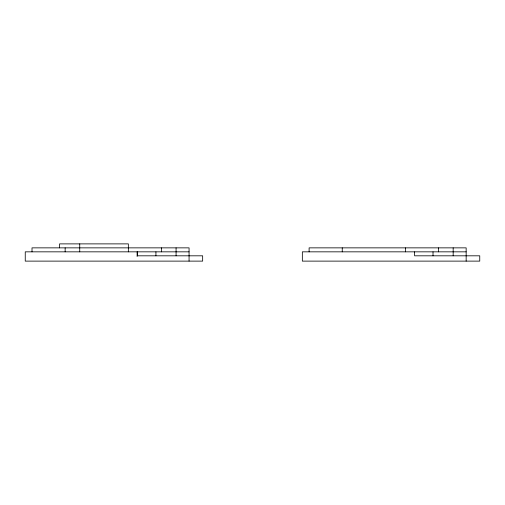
<?xml version="1.0" encoding="UTF-8"?>
<svg xmlns="http://www.w3.org/2000/svg" width="505" height="505" viewBox="0 0 505 505"><rect width="100%" height="100%" fill="white"/><g stroke="black" fill="none" stroke-linecap="round" stroke-linejoin="round"><path stroke-width="0.76" d="M189.066 251.837L25.25 251.837L25.25 261.117L202.656 261.117L202.656 255.814L137.511 255.814L137.511 251.837M466.159 251.837L302.343 251.837L302.343 261.117L479.75 261.117L479.75 255.814L414.605 255.814L414.605 251.837M466.159 261.117L466.159 247.86L309.111 247.86L309.111 251.837M453.168 247.86L453.168 255.814M438.586 247.86L438.586 251.837M433.019 251.837L433.019 255.814M405.446 247.86L405.446 251.837M342.251 247.86L342.251 251.837M189.066 261.117L189.066 247.86L32.011 247.86L32.011 251.837M176.075 247.86L176.075 255.814M161.493 247.86L161.493 251.837M155.925 251.837L155.925 255.814M137.114 251.837L137.114 256.477M128.352 251.837L128.352 243.883L59.584 243.883L59.584 247.86M79.733 243.883L79.733 251.837M65.151 247.86L65.151 251.837"/></g></svg>
